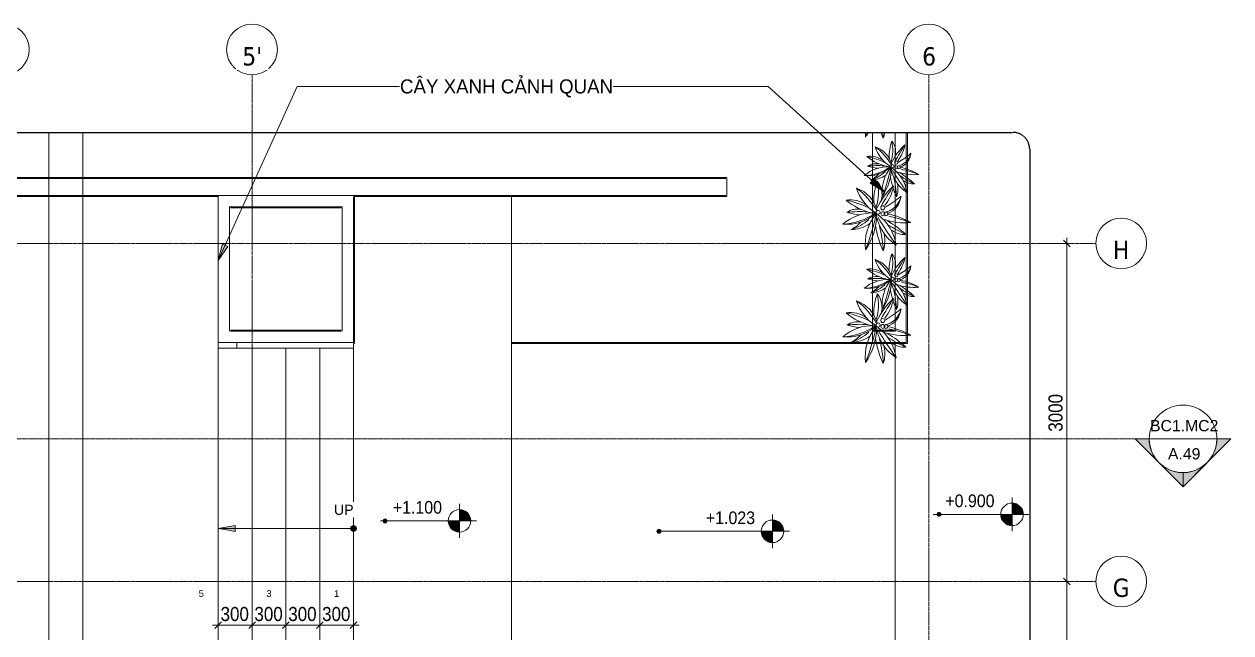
# Model space of a CAD drawing. Header units: millimetres. Extents: x 46644 to 147176, y -1287 to 53383.
# Drawn here: x 52933 to 63630, y 47981 to 53383 of the extents above; entities that cross this region are included whole.
import ezdxf

# ---------------------------------------------------------------- set-up
doc = ezdxf.new("R2010")
doc.units = ezdxf.units.MM
for name, pattern in [('Dash - Tight', [4.5, 3, -1.5]), ('Dash Dot 3_16_', [7.9375, 4.7625, -1.5875, 0, -1.5875]), ('Grid Line', [22.225, 12.7, -3.175, 3.175, -3.175]), ('Hidden', [7.14375, 4.7625, -2.38125])]:
    doc.linetypes.add(name, pattern=pattern)
for name, color, linetype, lineweight in [('A-ANNO-DIMS', 211, 'Continuous', 9), ('A-ANNO-DIMS-50', 211, 'Continuous', 9), ('A-DETL-GENF-1', 92, 'Dash - Tight', 18), ('A-DETL-GENF-2', 92, 'Hidden', 25), ('A-FLOR', 192, 'Continuous', 18), ('A-FLOR-HRAL', 11, 'Continuous', 18), ('A-WALL', 113, 'Continuous', 18), ('G-ANNO-DIMS', 111, 'Continuous', 9), ('G-ANNO-SYMB', 111, 'Continuous', 9), ('G-ANNO-SYMB-1', 111, 'Dash Dot 3_16_', 18), ('G-ANNO-TEXT-1', 130, 'Continuous', 9), ('G-ANNO-TEXT-2', 7, 'Continuous', 9), ('G-IMPT', 8, 'Continuous', 18), ('G-IMPT-3', 7, 'Continuous', 18), ('L-PLNT', 71, 'Continuous', 18), ('L-PLNT-1', 253, 'Continuous', 18), ('M-EQPM', 50, 'Continuous', 18), ('S-GRID-1', 1, 'Grid Line', 9), ('S-GRID-IDEN', 1, 'Continuous', 9), ('S-STRS', 31, 'Continuous', 18), ('S-STRS-ANNO', 31, 'Continuous', 18), ('S-STRS-IDEN', 31, 'Continuous', 18)]:
    doc.layers.add(name, color=color, linetype=linetype, lineweight=lineweight)
doc.styles.add('Arial', font='arial.ttf', dxfattribs={"height": 0.0225})
doc.styles.add('Arial_1', font='arial.ttf', dxfattribs={"height": 0.018})
doc.styles.add('Arial_2', font='arial.ttf', dxfattribs={"height": 59.53})
doc.styles.add('Arial_3', font='arial.ttf', dxfattribs={"height": 90})
doc.styles.add('Arial_4', font='arial.ttf', dxfattribs={"height": 100})
doc.styles.add('Arial_5', font='arial.ttf', dxfattribs={"width": 0.95, "height": 125})
doc.styles.add('Arial_6', font='arial.ttf', dxfattribs={"width": 0.9, "height": 112.5})
doc.styles.add('Tahoma_B', font='tahomabd.ttf', dxfattribs={"height": 162.5})
doc.styles.add('UTM Avo', font='', dxfattribs={"width": 0.9, "height": 125})
doc.styles.get('UTM Avo').set_extended_font_data('UTM Avo')
doc.dimstyles.new('1_Dim_chi_tiet_2_5', dxfattribs={"dimscale": 304.8, "dimtxt": 124.912619, "dimasz": 0.19685, "dimexe": 0.164042, "dimexo": 0.0625, "dimgap": 0.016404, "dimtad": 1, "dimdec": 0, "dimrnd": 5, "dimzin": 0, "dimdsep": 46, "dimtxsty": 'UTM Avo', "dimblk1": 'OBLIQUE', "dimblk2": 'OBLIQUE', "dimsah": 1, "dimcen": 0.09, "dimdle": 0.164042, "dimazin": 0, "dimtfac": 1, "dimtdec": 4, "dimtix": 1, "dimtmove": 0, "dimatfit": 3, "dimfxl": 0.328084, "dimfxlon": 1, "dimtvp": 1, "dimtolj": 1, "dimtzin": 0, "dimarcsym": 2})

# ---------------------------------------------------------------- blocks, each defined once
blk = doc.blocks.new('CAY DUA VAN PHAT - CAY DUA VAN PHAT_dwg-V3-TKCS_SẢNH - BẬC CẤP 1 - MẶT BẰNG')
at = {"layer": 'G-IMPT'}
for centre, radius, start, end in [((1231, 130), 820, 82.645, 88.3656), ((695, 1884), 1138, 299.4764, 304.2767), ((-95, 4605), 3931, 290.0897, 291.3553), ((719, -638), 1418, 63.4093, 67.7913), ((1508, 3143), 2517, 264.218, 266.4905), ((1174, 1190), 589, 277.8833, 287.8197)]:
    blk.add_arc(centre, radius, start, end, dxfattribs=at)
blk = doc.blocks.new('CAY DUA VAN PHAT - CAY DUA VAN PHAT-V4-TKCS_SẢNH - BẬC CẤP 1 - MẶT BẰNG')
at = {"extrusion": (0, 0, -1), "xscale": 0.5, "yscale": 0.5, "zscale": -0.5, "rotation": 180}
blk.add_blockref('CAY DUA VAN PHAT - CAY DUA VAN PHAT_dwg-V3-TKCS_SẢNH - BẬC CẤP 1 - MẶT BẰNG', (152, 371), dxfattribs=at)
blk = doc.blocks.new('TKTC_NAP THAM BE NUOC NGAM_260130 - TKTC_XREF_260130_NAP THAM BE NUOC NGAM_dwg-4013458-TKCS_SẢNH - BẬC CẤP 1 - MẶT BẰNG')
at = {"layer": 'G-IMPT'}
for p, q in [((-150009, 147999), (-150009, 140125)), ((-149709, 147999), (-149709, 140125))]:
    blk.add_line(p, q, dxfattribs=at)
blk = doc.blocks.new('TKTC_NAP THAM BE NUOC NGAM_260130 - NẮP THĂM BỂ NƯỚC NGẦM-2336355-TKCS_SẢNH - BẬC CẤP 1 - MẶT BẰNG')
blk.add_blockref('TKTC_NAP THAM BE NUOC NGAM_260130 - TKTC_XREF_260130_NAP THAM BE NUOC NGAM_dwg-4013458-TKCS_SẢNH - BẬC CẤP 1 - MẶT BẰNG', (150009, -139815))
blk = doc.blocks.new('Top Rail Type - Top Rail_Internal_-2412096-TKCS_SẢNH - BẬC CẤP 1 - MẶT BẰNG')
at = {"layer": 'A-FLOR-HRAL'}
for p, q in [((54819, 50508), (54819, 50558)), ((54819, 50558), (55819, 50558)), ((55853, 50508), (54819, 50508)), ((55853, 50548), (55853, 50508))]:
    blk.add_line(p, q, dxfattribs=at)
blk = doc.blocks.new('Top Rail Type - Top Rail_Internal_-V12-TKCS_SẢNH - BẬC CẤP 1 - MẶT BẰNG')
at = {"layer": 'A-FLOR-HRAL'}
for p, q in [((54653, 50508), (54653, 50558)), ((55819, 50558), (54653, 50558)), ((55853, 50508), (54653, 50508)), ((55853, 50508), (55853, 50548))]:
    blk.add_line(p, q, dxfattribs=at)
blk = doc.blocks.new('CAY DUA VAN PHAT - CAY DUA VAN PHAT_dwg-2253781-TKCS_SẢNH - BẬC CẤP 1 - MẶT BẰNG')
at = {"layer": 'G-IMPT'}
for centre, radius in [((593, 639), 36), ((672, 721), 35.7), ((697, 637), 34.9), ((-210, 400), 28.8), ((-147, 465), 28.5), ((699, 582), 33.5), ((-127, 399), 27.9), ((-125, 354), 26.8)]:
    blk.add_circle(centre, radius, dxfattribs=at)
for centre, radius, start, end in [((934, 1217), 484, 171.2807, 217.3319), ((2364, 1712), 1954, 192.4553, 205.3067), ((-423, 568), 1138, 13.4336, 39.4147), ((1505, 811), 822, 139.4024, 182.222), ((-166, 1382), 1047, 324.1916, 358.058), ((111, 1269), 774, 319.7296, 5.697), ((6, 342), 797, 32.8088, 72.6703), ((1228, 1818), 1217, 215.9709, 241.576), ((780, 1289), 568, 199.0692, 255.8486), ((973, 1083), 357, 147.7766, 188.9369), ((3038, 1041), 2378, 174.4112, 183.2032), ((-370, 929), 1096, 6.6166, 18.285), ((-62, 1592), 1117, 320.6802, 339.5986), ((273, 1621), 826, 313.9588, 329.5669), ((288, 1249), 698, 326.9057, 356.2457), ((63, 863), 387, 171.2807, 217.3319), ((1207, 1258), 1563, 192.4553, 205.3067), ((-1023, 343), 910, 13.4336, 39.4147), ((94, 755), 285, 147.7766, 188.9369), ((1746, 722), 1902, 174.4112, 183.2032), ((-981, 632), 877, 6.6166, 18.285), ((520, 538), 658, 139.4024, 182.222), ((-817, 994), 838, 324.1916, 358.058), ((-596, 904), 619, 319.7296, 5.697), ((1231, 130), 820, 82.645, 130.2275), ((-95, 4605), 3931, 281.7668, 291.3553), ((695, 1884), 1138, 271.0634, 304.2767), ((-61, 920), 454, 199.0692, 255.8486), ((298, 1343), 973, 215.9709, 241.576), ((-680, 163), 638, 32.8088, 72.6703), ((300, -7), 656, 82.645, 130.2275), ((-761, 3573), 3145, 281.7668, 291.3553), ((-128, 1396), 910, 271.0634, 304.2767), ((-734, 1163), 893, 320.6802, 339.5986), ((-466, 1186), 660, 313.9588, 329.5669), ((-454, 888), 558, 326.9057, 356.2457), ((479, -252), 1052, 89.4613, 109.9839), ((312, 1657), 941, 258.2106, 286.2462), ((355, 1024), 372, 230.7445, 286.7036), ((1140, -403), 1267, 115.2182, 137.8561), ((17875, -28109), 33584, 121.0335, 121.7551), ((1382, 1224), 834, 217.0531, 261.0676), ((-3578, -6350), 8300, 54.408, 58.4536), ((595, -16), 778, 32.2613, 76.6297), ((719, -638), 1418, 63.4093, 82.2197), ((1508, 3143), 2517, 256.4051, 266.4905), ((-301, -313), 841, 89.4613, 109.9839), ((-435, 1214), 752, 258.2106, 286.2462), ((-400, 708), 298, 230.7445, 286.7036), ((228, -433), 1014, 115.2182, 137.8561), ((421, 868), 667, 217.0531, 261.0676), ((-3547, -5191), 6640, 54.408, 58.4536), ((-209, -124), 623, 32.2613, 76.6297), ((-109, -621), 1134, 63.4093, 82.2197), ((522, 2403), 2014, 256.4051, 266.4905), ((77, 1194), 757, 279.4235, 308.939), ((308, 679), 372, 282.004, 349.47), ((-1079, 1556), 1919, 319.7391, 330.0623), ((354, 678), 363, 274.943, 339.2141), ((2057, 828), 1385, 191.6383, 209.8274), ((3457, 1105), 2775, 191.9083, 200.385), ((-275, 250), 1136, 354.3681, 19.6563), ((2568, 1595), 2030, 210.8992, 222.2343), ((-1245, -845), 2549, 24.9673, 33.2653), ((691, 255), 375, 356.3118, 36.6378), ((1174, 1190), 589, 259.1512, 287.8197), ((13616, -22598), 26867, 121.0335, 121.7551), ((-623, 844), 605, 279.4235, 308.939), ((-438, 432), 297, 282.004, 349.47), ((-1547, 1133), 1535, 319.7391, 330.0623), ((-401, 431), 291, 274.943, 339.2141), ((961, 551), 1108, 191.6383, 209.8274), ((2081, 773), 2220, 191.9083, 200.385), ((-904, 89), 909, 354.3681, 19.6563), ((1370, 1165), 1624, 210.8992, 222.2343), ((-1680, -787), 2039, 24.9673, 33.2653), ((-131, 93), 300, 356.3118, 36.6378), ((255, 841), 471, 259.1512, 287.8197)]:
    blk.add_arc(centre, radius, start, end, dxfattribs=at)
blk = doc.blocks.new('CAY DUA VAN PHAT - CAY DUA VAN PHAT_dwg-V15-TKCS_SẢNH - BẬC CẤP 1 - MẶT BẰNG')
at = {"layer": 'G-IMPT'}
for centre, radius in [((593, 639), 36), ((672, 721), 35.7), ((697, 637), 34.9), ((-210, 400), 28.8), ((-147, 465), 28.5), ((699, 582), 33.5), ((-127, 399), 27.9), ((-125, 354), 26.8)]:
    blk.add_circle(centre, radius, dxfattribs=at)
for centre, radius, start, end in [((934, 1217), 484, 171.2807, 217.3319), ((2364, 1712), 1954, 192.4553, 205.3067), ((-423, 568), 1138, 13.4336, 39.4147), ((1505, 811), 822, 139.4024, 182.222), ((-166, 1382), 1047, 324.1916, 358.058), ((111, 1269), 774, 319.7296, 5.697), ((6, 342), 797, 32.8088, 72.6703), ((1228, 1818), 1217, 215.9709, 241.576), ((780, 1289), 568, 199.0692, 255.8486), ((973, 1083), 357, 147.7766, 188.9369), ((3038, 1041), 2378, 174.4112, 183.2032), ((-370, 929), 1096, 6.6166, 18.285), ((-62, 1592), 1117, 320.6802, 339.5986), ((273, 1621), 826, 313.9588, 329.5669), ((288, 1249), 698, 326.9057, 356.2457), ((63, 863), 387, 171.2807, 217.3319), ((1207, 1258), 1563, 192.4553, 205.3067), ((-1023, 343), 910, 13.4336, 39.4147), ((94, 755), 285, 147.7766, 188.9369), ((1746, 722), 1902, 174.4112, 183.2032), ((-981, 632), 877, 6.6166, 18.285), ((520, 538), 658, 139.4024, 182.222), ((-817, 994), 838, 324.1916, 358.058), ((-596, 904), 619, 319.7296, 5.697), ((1231, 130), 820, 82.645, 130.2275), ((-95, 4605), 3931, 281.7668, 291.3553), ((695, 1884), 1138, 271.0634, 304.2767), ((-61, 920), 454, 199.0692, 255.8486), ((298, 1343), 973, 215.9709, 241.576), ((-680, 163), 638, 32.8088, 72.6703), ((300, -7), 656, 82.645, 130.2275), ((-761, 3573), 3145, 281.7668, 291.3553), ((-128, 1396), 910, 271.0634, 304.2767), ((-734, 1163), 893, 320.6802, 339.5986), ((-466, 1186), 660, 313.9588, 329.5669), ((-454, 888), 558, 326.9057, 356.2457), ((479, -252), 1052, 89.4613, 109.9839), ((312, 1657), 941, 258.2106, 286.2462), ((355, 1024), 372, 230.7445, 286.7036), ((1140, -403), 1267, 115.2182, 137.8561), ((17875, -28109), 33584, 121.0335, 121.7551), ((1382, 1224), 834, 217.0531, 261.0676), ((-3578, -6350), 8300, 54.408, 58.4536), ((595, -16), 778, 32.2613, 76.6297), ((719, -638), 1418, 63.4093, 82.2197), ((1508, 3143), 2517, 256.4051, 266.4905), ((-301, -313), 841, 89.4613, 109.9839), ((-435, 1214), 752, 258.2106, 286.2462), ((-400, 708), 298, 230.7445, 286.7036), ((228, -433), 1014, 115.2182, 137.8561), ((421, 868), 667, 217.0531, 261.0676), ((-3547, -5191), 6640, 54.408, 58.4536), ((-209, -124), 623, 32.2613, 76.6297), ((-109, -621), 1134, 63.4093, 82.2197), ((522, 2403), 2014, 256.4051, 266.4905), ((77, 1194), 757, 279.4235, 308.939), ((308, 679), 372, 282.004, 349.47), ((-1079, 1556), 1919, 319.7391, 330.0623), ((354, 678), 363, 274.943, 339.2141), ((2057, 828), 1385, 191.6383, 209.8274), ((3457, 1105), 2775, 191.9083, 200.385), ((-275, 250), 1136, 354.3681, 19.6563), ((2568, 1595), 2030, 210.8992, 222.2343), ((-1245, -845), 2549, 24.9673, 33.2653), ((691, 255), 375, 356.3118, 36.6378), ((1174, 1190), 589, 259.1512, 287.8197), ((13616, -22598), 26867, 121.0335, 121.7551), ((-623, 844), 605, 279.4235, 308.939), ((-438, 432), 297, 282.004, 349.47), ((-1547, 1133), 1535, 319.7391, 330.0623), ((-401, 431), 291, 274.943, 339.2141), ((961, 551), 1108, 191.6383, 209.8274), ((2081, 773), 2220, 191.9083, 200.385), ((-904, 89), 909, 354.3681, 19.6563), ((1370, 1165), 1624, 210.8992, 222.2343), ((-1680, -787), 2039, 24.9673, 33.2653), ((-131, 93), 300, 356.3118, 36.6378), ((255, 841), 471, 259.1512, 287.8197)]:
    blk.add_arc(centre, radius, start, end, dxfattribs=at)
at = {"layer": 'G-IMPT-3', "attachment_point": 1, "rotation": 180, "line_spacing_factor": 0.941778}
for s, insert, char_height, width, style in [('10 - 8 - 1998', (584, 598), 0.0225, 0.213, 'Arial'), ('KTS.Vo nguyen Loc', (584, 598), 0.0225, 0.334, 'Arial'), ('10 - 8 - 1998', (-217, 367), 0.018, 0.171, 'Arial_1'), ('KTS.Vo nguyen Loc', (-217, 367), 0.018, 0.267, 'Arial_1')]:
    blk.add_mtext(s, dxfattribs=dict(at, insert=insert, char_height=char_height, width=width, style=style))
blk = doc.blocks.new('CAY DUA VAN PHAT - CAY DUA VAN PHAT-V16-TKCS_SẢNH - BẬC CẤP 1 - MẶT BẰNG')
at = {"extrusion": (0, 0, -1), "xscale": 0.5, "yscale": 0.5, "zscale": -0.5, "rotation": 180}
for name in ['CAY DUA VAN PHAT - CAY DUA VAN PHAT_dwg-2253781-TKCS_SẢNH - BẬC CẤP 1 - MẶT BẰNG', 'CAY DUA VAN PHAT - CAY DUA VAN PHAT_dwg-V15-TKCS_SẢNH - BẬC CẤP 1 - MẶT BẰNG']:
    blk.add_blockref(name, (152, 371), dxfattribs=at)
blk = doc.blocks.new('CAY DUA VAN PHAT - CAY DUA VAN PHAT_dwg-V17-TKCS_SẢNH - BẬC CẤP 1 - MẶT BẰNG')
at = {"layer": 'G-IMPT'}
for centre, radius in [((593, 639), 36), ((672, 721), 35.7), ((697, 637), 34.9), ((-210, 400), 28.8), ((-147, 465), 28.5), ((699, 582), 33.5), ((-127, 399), 27.9), ((-125, 354), 26.8)]:
    blk.add_circle(centre, radius, dxfattribs=at)
for centre, radius, start, end in [((934, 1217), 484, 171.2807, 217.3319), ((2364, 1712), 1954, 192.4553, 205.3067), ((-423, 568), 1138, 13.4336, 39.4147), ((1505, 811), 822, 139.4024, 182.222), ((-166, 1382), 1047, 324.1916, 358.058), ((111, 1269), 774, 319.7296, 5.697), ((6, 342), 797, 32.8088, 72.6703), ((1228, 1818), 1217, 215.9709, 241.576), ((780, 1289), 568, 199.0692, 255.8486), ((973, 1083), 357, 147.7766, 188.9369), ((3038, 1041), 2378, 174.4112, 183.2032), ((-370, 929), 1096, 6.6166, 18.285), ((-62, 1592), 1117, 320.6802, 339.5986), ((273, 1621), 826, 313.9588, 329.5669), ((288, 1249), 698, 326.9057, 356.2457), ((63, 863), 387, 171.2807, 217.3319), ((1207, 1258), 1563, 192.4553, 205.3067), ((-1023, 343), 910, 13.4336, 39.4147), ((94, 755), 285, 147.7766, 188.9369), ((1746, 722), 1902, 174.4112, 183.2032), ((-981, 632), 877, 6.6166, 18.285), ((520, 538), 658, 139.4024, 182.222), ((-817, 994), 838, 324.1916, 358.058), ((-596, 904), 619, 319.7296, 5.697), ((1231, 130), 820, 82.645, 130.2275), ((-95, 4605), 3931, 281.7668, 291.3553), ((695, 1884), 1138, 271.0634, 304.2767), ((-61, 920), 454, 199.0692, 255.8486), ((298, 1343), 973, 215.9709, 241.576), ((-680, 163), 638, 32.8088, 72.6703), ((300, -7), 656, 82.645, 130.2275), ((-761, 3573), 3145, 281.7668, 291.3553), ((-128, 1396), 910, 271.0634, 304.2767), ((-734, 1163), 893, 320.6802, 339.5986), ((-466, 1186), 660, 313.9588, 329.5669), ((-454, 888), 558, 326.9057, 356.2457), ((479, -252), 1052, 89.4613, 109.9839), ((312, 1657), 941, 258.2106, 286.2462), ((355, 1024), 372, 230.7445, 286.7036), ((1140, -403), 1267, 115.2182, 137.8561), ((17875, -28109), 33584, 121.0335, 121.7551), ((1382, 1224), 834, 217.0531, 261.0676), ((-3578, -6350), 8300, 54.408, 58.4536), ((595, -16), 778, 32.2613, 76.6297), ((719, -638), 1418, 63.4093, 82.2197), ((1508, 3143), 2517, 256.4051, 266.4905), ((-301, -313), 841, 89.4613, 109.9839), ((-435, 1214), 752, 258.2106, 286.2462), ((-400, 708), 298, 230.7445, 286.7036), ((228, -433), 1014, 115.2182, 137.8561), ((421, 868), 667, 217.0531, 261.0676), ((-3547, -5191), 6640, 54.408, 58.4536), ((-209, -124), 623, 32.2613, 76.6297), ((-109, -621), 1134, 63.4093, 82.2197), ((522, 2403), 2014, 256.4051, 266.4905), ((77, 1194), 757, 279.4235, 308.939), ((308, 679), 372, 282.004, 349.47), ((-1079, 1556), 1919, 319.7391, 330.0623), ((354, 678), 363, 274.943, 339.2141), ((2057, 828), 1385, 191.6383, 209.8274), ((3457, 1105), 2775, 191.9083, 200.385), ((-275, 250), 1136, 354.3681, 19.6563), ((2568, 1595), 2030, 210.8992, 222.2343), ((-1245, -845), 2549, 24.9673, 33.2653), ((691, 255), 375, 356.3118, 36.6378), ((1174, 1190), 589, 259.1512, 287.8197), ((13616, -22598), 26867, 121.0335, 121.7551), ((-623, 844), 605, 279.4235, 308.939), ((-438, 432), 297, 282.004, 349.47), ((-1547, 1133), 1535, 319.7391, 330.0623), ((-401, 431), 291, 274.943, 339.2141), ((961, 551), 1108, 191.6383, 209.8274), ((2081, 773), 2220, 191.9083, 200.385), ((-904, 89), 909, 354.3681, 19.6563), ((1370, 1165), 1624, 210.8992, 222.2343), ((-1680, -787), 2039, 24.9673, 33.2653), ((-131, 93), 300, 356.3118, 36.6378), ((255, 841), 471, 259.1512, 287.8197)]:
    blk.add_arc(centre, radius, start, end, dxfattribs=at)
at = {"layer": 'G-IMPT-3', "attachment_point": 1, "rotation": 180, "line_spacing_factor": 0.941778}
for s, insert, char_height, width, style in [('10 - 8 - 1998', (584, 598), 0.0225, 0.213, 'Arial'), ('KTS.Vo nguyen Loc', (584, 598), 0.0225, 0.334, 'Arial'), ('10 - 8 - 1998', (-217, 367), 0.018, 0.171, 'Arial_1'), ('KTS.Vo nguyen Loc', (-217, 367), 0.018, 0.267, 'Arial_1')]:
    blk.add_mtext(s, dxfattribs=dict(at, insert=insert, char_height=char_height, width=width, style=style))
blk = doc.blocks.new('CAY DUA VAN PHAT - CAY DUA VAN PHAT-V18-TKCS_SẢNH - BẬC CẤP 1 - MẶT BẰNG')
at = {"extrusion": (0, 0, -1), "xscale": 0.5, "yscale": 0.5, "zscale": -0.5, "rotation": 180}
for name in ['CAY DUA VAN PHAT - CAY DUA VAN PHAT_dwg-2253781-TKCS_SẢNH - BẬC CẤP 1 - MẶT BẰNG', 'CAY DUA VAN PHAT - CAY DUA VAN PHAT_dwg-V17-TKCS_SẢNH - BẬC CẤP 1 - MẶT BẰNG']:
    blk.add_blockref(name, (152, 371), dxfattribs=at)
blk = doc.blocks.new('BORDER VIEW - BORDER VIEW-2193878-TKCS_SẢNH - BẬC CẤP 1 - MẶT BẰNG')
at = {"layer": 'A-DETL-GENF-2'}
for p, q in [((150, 8965), (14144, 8965)), ((14294, 8815), (14294, 150))]:
    blk.add_line(p, q, dxfattribs=at)
blk.add_arc((14144, 8815), 150, 0, 90, dxfattribs=at)
blk = doc.blocks.new('Grid - M_Grid Head - Circle-353313-TKCS_SẢNH - BẬC CẤP 1 - MẶT BẰNG')
at = {"layer": 'S-GRID-IDEN'}
blk.add_circle((0, 0), 4.5, dxfattribs=at)
blk = doc.blocks.new('Section - M_Section Head - Filled-352373-TKCS_SẢNH - BẬC CẤP 1 - MẶT BẰNG')
at = {"layer": 'G-ANNO-SYMB'}
h = blk.add_hatch(color=256, dxfattribs=at)
edge = h.paths.add_edge_path()
edge.add_line((-6, 8.49), (-6, 6))
edge.add_arc((-6, 0), 6, 90, 135)
edge.add_line((-10.24, 4.24), (-6, 8.49))
h = blk.add_hatch(color=256, dxfattribs=at)
edge = h.paths.add_edge_path()
edge.add_line((-6, 8.49), (-1.76, 4.24))
edge.add_arc((-6, 0), 6, 45, 90)
edge.add_line((-6, 6), (-6, 8.49))
h = blk.add_hatch(color=256, dxfattribs=at)
edge = h.paths.add_edge_path()
edge.add_line((-14.49, 0), (-10.24, 4.24))
edge.add_arc((-6, 0), 6, 135, 180)
edge.add_line((-12, 0), (-14.49, 0))
h = blk.add_hatch(color=256, dxfattribs=at)
edge = h.paths.add_edge_path()
edge.add_line((2.49, 0), (0, 0))
edge.add_arc((-6, 0), 6, 360, 405)
edge.add_line((-1.76, 4.24), (2.49, 0))
for p, q in [((-6, 8.49), (-14.49, 0)), ((-6, 8.49), (-10.24, 4.24)), ((-6, 8.49), (2.49, 0)), ((-6, 6), (-6, 8.49)), ((-6, 8.49), (-6, 6)), ((-1.76, 4.24), (-6, 8.49)), ((-10.24, 4.24), (-14.49, 0)), ((2.49, 0), (-1.76, 4.24)), ((-14.49, 0), (-12, 0)), ((0, 0), (2.49, 0)), ((-12, 0), (-14.49, 0)), ((0, 0), (2.49, 0))]:
    blk.add_line(p, q, dxfattribs=at)
for start, end in [(360, 180), (90, 135), (45, 90), (135, 180), (360, 45), (180, 360)]:
    blk.add_arc((-6, 0), 6, start, end, dxfattribs=at)
blk = doc.blocks.new('DIMBLOCK5-TKCS_SẢNH - BẬC CẤP 1 - MẶT BẰNG')
at = {"layer": 'A-ANNO-DIMS-50', "lineweight": 25}
for p, q in [((62175, 48437), (62145, 48467)), ((62175, 48437), (62205, 48407)), ((62175, 45337), (62145, 45367)), ((62175, 45337), (62205, 45307))]:
    blk.add_line(p, q, dxfattribs=at)
at = {"layer": 'A-ANNO-DIMS-50'}
for p, q in [((62075, 48437), (62225, 48437)), ((62175, 48437), (62075, 48437)), ((62175, 45337), (62175, 48437)), ((62075, 45337), (62225, 45337)), ((62175, 45337), (62075, 45337))]:
    blk.add_line(p, q, dxfattribs=at)
at = {"layer": 'A-ANNO-DIMS-50', "color": 0, "insert": (62013, 46716), "char_height": 125, "width": 410.82, "attachment_point": 1, "rotation": 90, "line_spacing_factor": 1.110334, "style": 'UTM Avo'}
blk.add_mtext('3100', dxfattribs=at)
blk = doc.blocks.new('_Oblique')
at = {"color": 0, "linetype": 'ByBlock', "lineweight": -2}
blk.add_line((-0.5, -0.5), (0.5, 0.5), dxfattribs=at)
blk = doc.blocks.new('DIMBLOCK6-TKCS_SẢNH - BẬC CẤP 1 - MẶT BẰNG')
at = {"layer": 'A-ANNO-DIMS-50', "lineweight": 25}
for p, q in [((62175, 51437), (62145, 51467)), ((62175, 51437), (62205, 51407)), ((62175, 48437), (62145, 48467)), ((62175, 48437), (62205, 48407))]:
    blk.add_line(p, q, dxfattribs=at)
at = {"layer": 'A-ANNO-DIMS-50'}
for p, q in [((62175, 48437), (62175, 51487)), ((62075, 51437), (62225, 51437)), ((62175, 51437), (62075, 51437)), ((62075, 48437), (62225, 48437)), ((62175, 48437), (62075, 48437))]:
    blk.add_line(p, q, dxfattribs=at)
at = {"layer": 'A-ANNO-DIMS-50', "color": 0, "insert": (62013, 49766), "char_height": 125, "width": 410.82, "attachment_point": 1, "rotation": 90, "line_spacing_factor": 1.110334, "style": 'UTM Avo'}
blk.add_mtext('3000', dxfattribs=at)
blk = doc.blocks.new('DIMBLOCK7-TKCS_SẢNH - BẬC CẤP 1 - MẶT BẰNG')
at = {"layer": 'A-ANNO-DIMS-50'}
for p, q in [((54653, 48149), (54653, 47999)), ((54653, 48049), (54653, 48149)), ((54953, 48149), (54953, 47999)), ((54953, 48049), (54953, 48149)), ((54603, 48049), (54953, 48049))]:
    blk.add_line(p, q, dxfattribs=at)
at = {"layer": 'A-ANNO-DIMS-50', "lineweight": 25}
for p, q in [((54653, 48049), (54623, 48019)), ((54653, 48049), (54683, 48079)), ((54953, 48049), (54923, 48019)), ((54953, 48049), (54983, 48079))]:
    blk.add_line(p, q, dxfattribs=at)
at = {"layer": 'A-ANNO-DIMS-50', "color": 0, "insert": (54674, 48211), "char_height": 125, "width": 308.12, "attachment_point": 1, "line_spacing_factor": 1.110334, "style": 'UTM Avo'}
blk.add_mtext('300', dxfattribs=at)
blk = doc.blocks.new('DIMBLOCK8-TKCS_SẢNH - BẬC CẤP 1 - MẶT BẰNG')
at = {"layer": 'A-ANNO-DIMS-50'}
for p, q in [((54953, 48149), (54953, 47999)), ((54953, 48049), (54953, 48149)), ((55253, 48149), (55253, 47999)), ((55253, 48049), (55253, 48149)), ((54953, 48049), (55253, 48049))]:
    blk.add_line(p, q, dxfattribs=at)
at = {"layer": 'A-ANNO-DIMS-50', "lineweight": 25}
for p, q in [((54953, 48049), (54923, 48019)), ((54953, 48049), (54983, 48079)), ((55253, 48049), (55223, 48019)), ((55253, 48049), (55283, 48079))]:
    blk.add_line(p, q, dxfattribs=at)
at = {"layer": 'A-ANNO-DIMS-50', "color": 0, "insert": (54974, 48211), "char_height": 125, "width": 308.12, "attachment_point": 1, "line_spacing_factor": 1.110334, "style": 'UTM Avo'}
blk.add_mtext('300', dxfattribs=at)
blk = doc.blocks.new('DIMBLOCK9-TKCS_SẢNH - BẬC CẤP 1 - MẶT BẰNG')
at = {"layer": 'A-ANNO-DIMS-50'}
for p, q in [((55253, 48149), (55253, 47999)), ((55253, 48049), (55253, 48149)), ((55553, 48149), (55553, 47999)), ((55553, 48049), (55553, 48149)), ((55253, 48049), (55553, 48049))]:
    blk.add_line(p, q, dxfattribs=at)
at = {"layer": 'A-ANNO-DIMS-50', "lineweight": 25}
for p, q in [((55253, 48049), (55223, 48019)), ((55253, 48049), (55283, 48079)), ((55553, 48049), (55523, 48019)), ((55553, 48049), (55583, 48079))]:
    blk.add_line(p, q, dxfattribs=at)
at = {"layer": 'A-ANNO-DIMS-50', "color": 0, "insert": (55274, 48211), "char_height": 125, "width": 308.12, "attachment_point": 1, "line_spacing_factor": 1.110334, "style": 'UTM Avo'}
blk.add_mtext('300', dxfattribs=at)
blk = doc.blocks.new('DIMBLOCK10-TKCS_SẢNH - BẬC CẤP 1 - MẶT BẰNG')
at = {"layer": 'A-ANNO-DIMS-50'}
for p, q in [((55553, 48149), (55553, 47999)), ((55553, 48049), (55553, 48149)), ((55853, 48149), (55853, 47999)), ((55853, 48049), (55853, 48149)), ((55553, 48049), (55903, 48049))]:
    blk.add_line(p, q, dxfattribs=at)
at = {"layer": 'A-ANNO-DIMS-50', "lineweight": 25}
for p, q in [((55553, 48049), (55523, 48019)), ((55553, 48049), (55583, 48079)), ((55853, 48049), (55823, 48019)), ((55853, 48049), (55883, 48079))]:
    blk.add_line(p, q, dxfattribs=at)
at = {"layer": 'A-ANNO-DIMS-50', "color": 0, "insert": (55574, 48211), "char_height": 125, "width": 308.12, "attachment_point": 1, "line_spacing_factor": 1.110334, "style": 'UTM Avo'}
blk.add_mtext('300', dxfattribs=at)
blk = doc.blocks.new('Spot Elevations - M_Spot Elevation - Target Filled-350595-TKCS_SẢNH - BẬC CẤP 1 - MẶT BẰNG')
at = {"layer": 'G-ANNO-DIMS'}
h = blk.add_hatch(color=256, dxfattribs=at)
edge = h.paths.add_edge_path()
edge.add_line((0, 0), (-2, 0))
edge.add_arc((0, 0), 2, 90, 180, ccw=False)
edge.add_line((0, 2), (0, 0))
h = blk.add_hatch(color=256, dxfattribs=at)
edge = h.paths.add_edge_path()
edge.add_line((0, 0), (2, 0))
edge.add_arc((0, 0), 2, 270, 360, ccw=False)
edge.add_line((0, -2), (0, 0))
for p, q in [((0, -3), (0, 3)), ((-3, 0), (14, 0))]:
    blk.add_line(p, q, dxfattribs=at)
blk.add_circle((0, 0), 2, dxfattribs=at)

msp = doc.modelspace()

# ---------------------------------------------------------------- hatches: boundary and pattern name
at = {"layer": 'G-ANNO-DIMS'}
h = msp.add_hatch(color=256, dxfattribs=at)
edge = h.paths.add_edge_path()
edge.add_arc((61041.5, 49032.7), 17.5, 0, 360)
h = msp.add_hatch(color=256, dxfattribs=at)
edge = h.paths.add_edge_path()
edge.add_arc((56131.7, 48974.8), 17.5, 0, 360)
h = msp.add_hatch(color=256, dxfattribs=at)
edge = h.paths.add_edge_path()
edge.add_arc((58559.7, 48882.2), 17.5, 0, 360)
at = {"layer": 'G-ANNO-TEXT-1'}
for points in [[(60562.1, 51891.1), (60468.8, 52011.5), (60433.2, 51972.3)], [(54652.9, 51284.3), (54738.9, 51410), (54690.7, 51431.8)]]:
    msp.add_hatch(color=256, dxfattribs=at).paths.add_polyline_path(points)
at = {"layer": 'S-STRS-ANNO'}
for points in [[(54802.6, 48881.5), (54802.6, 48934.4), (54652.6, 48907.9), (54710.6, 48897.7)], [(55852.6, 48882.9), (55870.3, 48890.3), (55877.6, 48907.9), (55870.3, 48925.6), (55852.6, 48932.9), (55835, 48925.6), (55827.6, 48907.9), (55835, 48890.3)]]:
    msp.add_hatch(color=256, dxfattribs=at).paths.add_polyline_path(points)
h = msp.add_hatch(color=256, dxfattribs=at)
edge = h.paths.add_edge_path()
edge.add_arc((55852.6, 48907.9), 25, 0, 360)

# ---------------------------------------------------------------- linework, layer by layer
at = {"layer": 'A-FLOR'}
for p, q in [((60452.5, 52421.5), (60452.5, 50667.9)), ((57252.6, 47596.3), (57252.6, 51851.9)), ((57252.6, 50557.9), (57252.6, 51851.9)), ((54652.6, 47636.7), (54652.6, 50507.5)), ((57252.6, 50557.9), (57252.6, 50557.9)), ((60652.6, 50547.9), (60652.6, 47596.3)), ((60652.6, 47596.3), (60652.6, 50547.9))]:
    msp.add_line(p, q, dxfattribs=at)
at = {"layer": 'A-WALL'}
for p, q in [((60652.6, 50657.9), (60652.6, 52421.5)), ((60752.6, 52421.5), (60752.6, 50557.9)), ((60762.6, 52421.5), (60762.6, 50547.9)), ((50342.5, 52021.9), (59162.5, 52021.9)), ((59152.5, 52011.9), (50352.5, 52011.9)), ((59162.5, 52021.9), (59162.5, 51851.9)), ((54652.6, 51851.9), (50342.5, 51851.9)), ((59152.5, 51861.9), (50352.5, 51861.9)), ((54652.6, 50557.5), (54652.6, 51861.9)), ((55852.6, 51851.9), (55852.6, 50557.5)), ((59162.5, 51851.9), (55862.6, 51851.9)), ((55862.6, 51851.9), (55862.6, 50547.5)), ((54752.6, 51761.9), (55752.6, 51761.9)), ((54752.6, 51761.9), (54752.6, 50657.5)), ((55742.6, 51751.9), (54762.6, 51751.9)), ((55752.6, 50657.5), (55752.6, 51761.9)), ((54762.6, 50667.5), (55742.6, 50667.5)), ((54762.6, 50657.5), (55742.6, 50657.5)), ((60452.5, 50667.9), (60452.5, 50547.9)), ((60452.5, 50667.9), (60642.6, 50667.9)), ((60652.6, 50657.9), (60452.5, 50657.9)), ((55818.8, 50557.5), (55852.6, 50557.5)), ((55852.6, 50547.5), (55862.6, 50547.5)), ((57252.6, 50557.9), (60752.6, 50557.9)), ((57252.6, 50557.9), (57252.6, 50547.9)), ((60762.6, 50547.9), (57252.6, 50547.9)), ((59152.5, 50547.9), (59152.5, 50557.9))]:
    msp.add_line(p, q, dxfattribs=at)
at = {"layer": 'G-ANNO-DIMS'}
for p, q in [((61041.5, 49032.7), (61168.8, 49032.7)), ((61168.8, 49032.7), (61689.9, 49032.7)), ((56131.7, 48974.8), (56340.1, 48974.8)), ((56340.1, 48974.8), (56791.7, 48974.8)), ((58559.7, 48882.2), (58941.8, 48882.2)), ((58941.8, 48882.2), (59567.1, 48882.2))]:
    msp.add_line(p, q, dxfattribs=at)
for centre in [(61041.5, 49032.7), (56131.7, 48974.8), (58559.7, 48882.2)]:
    msp.add_circle(centre, 17.5, dxfattribs=at)
at = {"layer": 'G-ANNO-SYMB'}
msp.add_line((62905.7, 49702.8), (63505.7, 49702.8), dxfattribs=at)
at = {"layer": 'G-ANNO-SYMB-1'}
msp.add_line((46831.5, 49702.8), (62905.7, 49702.8), dxfattribs=at)
at = {"layer": 'G-ANNO-TEXT-1'}
for p, q in [((54652.9, 51284.3), (55352.8, 52829.1)), ((55352.8, 52829.1), (56259.2, 52829.1)), ((58157.3, 52829.1), (58154.3, 52829.1)), ((59527.6, 52829.1), (58157.3, 52829.1)), ((60562.1, 51891.1), (59527.6, 52829.1)), ((60468.8, 52011.5), (60433.2, 51972.3)), ((60562.1, 51891.1), (60468.8, 52011.5)), ((60433.2, 51972.3), (60562.1, 51891.1)), ((54690.7, 51431.8), (54652.9, 51284.3)), ((54652.9, 51284.3), (54738.9, 51410)), ((54738.9, 51410), (54690.7, 51431.8))]:
    msp.add_line(p, q, dxfattribs=at)
at = {"layer": 'S-GRID-1'}
for p, q in [((54952.6, 44314.3), (54952.6, 51682.7)), ((60952.6, 44314.3), (60952.6, 51682.7)), ((61182.9, 51436.9), (48344.1, 51436.9)), ((62432.9, 51436.9), (61182.9, 51436.9)), ((61182.9, 48436.9), (48344.1, 48436.9)), ((62432.9, 48436.9), (61182.9, 48436.9))]:
    msp.add_line(p, q, dxfattribs=at)
at = {"layer": 'S-STRS'}
for p, q in [((54652.6, 47636.7), (54652.6, 50507.5)), ((54952.6, 47636.7), (54952.6, 50507.5)), ((55252.6, 47636.7), (55252.6, 50507.5)), ((55552.6, 47636.7), (55552.6, 50507.5)), ((55852.6, 47636.7), (55852.6, 50507.5))]:
    msp.add_line(p, q, dxfattribs=at)
at = {"layer": 'S-STRS-ANNO'}
for p, q in [((54802.6, 48934.4), (54652.6, 48907.9)), ((54952.6, 48907.9), (54652.6, 48907.9)), ((54652.6, 48907.9), (54710.6, 48897.7)), ((54710.6, 48897.7), (54802.6, 48881.5)), ((54802.6, 48881.5), (54802.6, 48934.4)), ((55252.6, 48907.9), (54952.6, 48907.9)), ((55552.6, 48907.9), (55252.6, 48907.9)), ((55852.6, 48907.9), (55552.6, 48907.9)), ((55835, 48925.6), (55827.6, 48907.9)), ((55827.6, 48907.9), (55835, 48890.3)), ((55852.6, 48932.9), (55835, 48925.6)), ((55835, 48890.3), (55852.6, 48882.9)), ((55870.3, 48925.6), (55852.6, 48932.9)), ((55852.6, 48882.9), (55870.3, 48890.3)), ((55877.6, 48907.9), (55870.3, 48925.6)), ((55870.3, 48890.3), (55877.6, 48907.9))]:
    msp.add_line(p, q, dxfattribs=at)
msp.add_circle((55852.6, 48907.9), 25, dxfattribs=at)

# ---------------------------------------------------------------- block references
at = {"layer": 'A-FLOR-HRAL'}
for name in ['Top Rail Type - Top Rail_Internal_-V12-TKCS_SẢNH - BẬC CẤP 1 - MẶT BẰNG', 'Top Rail Type - Top Rail_Internal_-2412096-TKCS_SẢNH - BẬC CẤP 1 - MẶT BẰNG']:
    msp.add_blockref(name, (0, 0), dxfattribs=at)
at = {"layer": 'G-ANNO-DIMS', "extrusion": (0, 0, -1), "xscale": 49.99999999999998, "yscale": 49.99999999999998, "zscale": 49.99999999999998}
for p in [(-56791.7, 48974.8), (-61689.9, 49032.7), (-59567.1, 48882.2)]:
    msp.add_blockref('Spot Elevations - M_Spot Elevation - Target Filled-350595-TKCS_SẢNH - BẬC CẤP 1 - MẶT BẰNG', p, dxfattribs=at)
at = {"layer": 'G-ANNO-SYMB', "xscale": 49.99999999999998, "yscale": 49.99999999999998, "zscale": 49.99999999999998, "rotation": 180}
msp.add_blockref('Section - M_Section Head - Filled-352373-TKCS_SẢNH - BẬC CẤP 1 - MẶT BẰNG', (62905.7, 49702.8), dxfattribs=at)
at = {"layer": 'L-PLNT', "rotation": 270.0000000000003}
for name, p in [('CAY DUA VAN PHAT - CAY DUA VAN PHAT-V18-TKCS_SẢNH - BẬC CẤP 1 - MẶT BẰNG', (60492.6, 51896.9)), ('CAY DUA VAN PHAT - CAY DUA VAN PHAT-V16-TKCS_SẢNH - BẬC CẤP 1 - MẶT BẰNG', (60492.6, 50896.9))]:
    msp.add_blockref(name, p, dxfattribs=at)
at = {"layer": 'L-PLNT-1', "rotation": 270.0000000000003}
msp.add_blockref('CAY DUA VAN PHAT - CAY DUA VAN PHAT-V4-TKCS_SẢNH - BẬC CẤP 1 - MẶT BẰNG', (60492.6, 52896.9), dxfattribs=at)
at = {"layer": 'M-EQPM'}
msp.add_blockref('TKTC_NAP THAM BE NUOC NGAM_260130 - NẮP THĂM BỂ NƯỚC NGẦM-2336355-TKCS_SẢNH - BẬC CẤP 1 - MẶT BẰNG', (53152.6, 44236.9), dxfattribs=at)
at = {"layer": 'S-GRID-IDEN', "xscale": 49.99999999999998, "yscale": 49.99999999999998, "zscale": 49.99999999999998}
for p in [(52752.6, 53157.7), (54952.6, 53157.7), (60952.6, 53157.7)]:
    msp.add_blockref('Grid - M_Grid Head - Circle-353313-TKCS_SẢNH - BẬC CẤP 1 - MẶT BẰNG', p, dxfattribs=at)
at = {"layer": 'S-GRID-IDEN', "xscale": 49.99999999999998, "yscale": 49.99999999999998, "zscale": 49.99999999999998, "rotation": 89.9999999999998}
for p in [(62657.9, 51436.9), (62657.9, 48436.9)]:
    msp.add_blockref('Grid - M_Grid Head - Circle-353313-TKCS_SẢNH - BẬC CẤP 1 - MẶT BẰNG', p, dxfattribs=at)

# ---------------------------------------------------------------- texts
at = {"layer": 'G-ANNO-DIMS', "char_height": 112.5, "width": 519.248, "attachment_point": 1, "line_spacing_factor": 0.941778, "style": 'Arial_6'}
for s, insert in [('+0.900', (61098.6, 49209.1)), ('+1.100', (56200.4, 49151.2)), ('+1.023', (58975.7, 49058.5))]:
    msp.add_mtext(s, dxfattribs=dict(at, insert=insert))
at = {"layer": 'G-ANNO-SYMB', "char_height": 100, "attachment_point": 5, "line_spacing_factor": 0.936439, "style": 'Arial_4'}
for s, insert, width in [('\\pt635,1270,1905,2540,3175,3810,4445,5080,5715,6350,6985,7620,8255,8890,9525,10160,10795,11430,12065,12700,13335,13970,14605,15240,15875,16510,17145,17780,18415,19050,19685,20320;BC1.MC2', (63216.3, 49818.8), 618.5), ('\\pt635,1270,1905,2540,3175,3810,4445,5080,5715,6350,6985,7620,8255,8890,9525,10160,10795,11430,12065,12700,13335,13970,14605,15240,15875,16510,17145,17780,18415,19050,19685,20320;A.49', (63216.3, 49569.3), 297.5)]:
    msp.add_mtext(s, dxfattribs=dict(at, insert=insert, width=width))
at = {"layer": 'G-ANNO-TEXT-2', "insert": (56264.2, 52892.3), "char_height": 125, "width": 1907.006, "attachment_point": 1, "line_spacing_factor": 0.936439, "style": 'Arial_5'}
msp.add_mtext('\\pt570,1140,1710,2280,2850,3420,3990,4560,5130,5700,6270,6840,7410,7980,8550,9120,9690,10260,10830,11400,11970,12540,13110,13680,14250,14820,15390,15960,16530,17100,17670,18240;CÂY XANH CẢNH QUAN', dxfattribs=at)
at = {"layer": 'S-STRS-ANNO', "char_height": 59.5, "width": 54.943, "attachment_point": 1, "line_spacing_factor": 0.941778, "style": 'Arial_2'}
for s, insert in [('5', (54479.7, 48359.8)), ('3', (55079.7, 48359.8)), ('1', (55679.7, 48359.8))]:
    msp.add_mtext(s, dxfattribs=dict(at, insert=insert))

# ---------------------------------------------------------------- dimensions: what is measured, and where the dimension line sits
at = {"layer": 'A-ANNO-DIMS'}
for base, p1, p2, override, picture, middle in [((62175.2, 51436.9), (62075.2, 48436.9), (62075.2, 51436.9), {"dimpost": '<>', "dimfxl": 3000}, 'DIMBLOCK6-TKCS_SẢNH - BẬC CẤP 1 - MẶT BẰNG', (62105.5, 49936.9)), ((62175.2, 48436.9), (62075.2, 45336.9), (62075.2, 48436.9), {"dimpost": '<>', "dimfxl": 3100}, 'DIMBLOCK5-TKCS_SẢNH - BẬC CẤP 1 - MẶT BẰNG', (62105.5, 46886.9))]:
    dim = msp.add_linear_dim(base=base, p1=p1, p2=p2, angle=90, dimstyle='1_Dim_chi_tiet_2_5', override=override, dxfattribs=at)
    dim.commit()
    dim.dimension.update_dxf_attribs({"geometry": picture, "text_midpoint": middle})
for base, p1, p2, picture, middle in [((54952.6, 48048.7), (54652.6, 48148.7), (54952.6, 48148.7), 'DIMBLOCK7-TKCS_SẢNH - BẬC CẤP 1 - MẶT BẰNG', (54802.6, 48118.4)), ((55252.6, 48048.7), (54952.6, 48148.7), (55252.6, 48148.7), 'DIMBLOCK8-TKCS_SẢNH - BẬC CẤP 1 - MẶT BẰNG', (55102.6, 48118.4)), ((55552.6, 48048.7), (55252.6, 48148.7), (55552.6, 48148.7), 'DIMBLOCK9-TKCS_SẢNH - BẬC CẤP 1 - MẶT BẰNG', (55402.6, 48118.4)), ((55852.6, 48048.7), (55552.6, 48148.7), (55852.6, 48148.7), 'DIMBLOCK10-TKCS_SẢNH - BẬC CẤP 1 - MẶT BẰNG', (55702.6, 48118.4))]:
    dim = msp.add_linear_dim(base=base, p1=p1, p2=p2, dimstyle='1_Dim_chi_tiet_2_5', override={"dimpost": '<>', "dimfxl": 300}, dxfattribs=at)
    dim.commit()
    dim.dimension.update_dxf_attribs({"geometry": picture, "text_midpoint": middle})

# ---------------------------------------------------------------- next in the draw order: texts
at = {"layer": 'S-GRID-IDEN', "char_height": 162.5, "attachment_point": 5, "line_spacing_factor": 0.996129, "style": 'Tahoma_B', "bg_fill": 3, "box_fill_scale": 1.25, "bg_fill_color": 256, "bg_fill_true_color": 13158600, "bg_fill_transparency": 0}
for s, insert, width in [("\\pt634.99962,1269.99925,1905.0005,2540.00013,3174.99975,3809.99937,4445.00062,5080.00025,5714.99987,6349.9995,6985.00075,7620.00037,8255,8889.99962,9524.99925,10160.0005,10795.00013,11429.99975,12064.99938,12700.00063,13335.00025,13969.99988,14604.9995,15240.00075,15875.00038,16510,17144.99963,17779.99925,18415.0005,19050.00013,19684.99975,20319.99938;5'", (54954.9, 53095.3), 205), ('\\pt634.99962,1269.99925,1905.0005,2540.00013,3174.99975,3809.99937,4445.00062,5080.00025,5714.99987,6349.9995,6985.00075,7620.00037,8255,8889.99962,9524.99925,10160.0005,10795.00013,11429.99975,12064.99938,12700.00063,13335.00025,13969.99988,14604.9995,15240.00075,15875.00038,16510,17144.99963,17779.99925,18415.0005,19050.00013,19684.99975,20319.99938;6', (60954.9, 53095.3), 145.5), ('\\pt634.99962,1269.99925,1905.0005,2540.00013,3174.99975,3809.99937,4445.00062,5080.00025,5714.99987,6349.9995,6985.00075,7620.00037,8255,8889.99962,9524.99925,10160.0005,10795.00013,11429.99975,12064.99938,12700.00063,13335.00025,13969.99988,14604.9995,15240.00075,15875.00038,16510,17144.99963,17779.99925,18415.0005,19050.00013,19684.99975,20319.99938;H', (62657.4, 51379.7), 172), ('\\pt634.99962,1269.99925,1905.0005,2540.00013,3174.99975,3809.99937,4445.00062,5080.00025,5714.99987,6349.9995,6985.00075,7620.00037,8255,8889.99962,9524.99925,10160.0005,10795.00013,11429.99975,12064.99938,12700.00063,13335.00025,13969.99988,14604.9995,15240.00075,15875.00038,16510,17144.99963,17779.99925,18415.0005,19050.00013,19684.99975,20319.99938;G', (62657.7, 48379.7), 168.5)]:
    msp.add_mtext(s, dxfattribs=dict(at, insert=insert, width=width))
at = {"layer": 'S-STRS-IDEN', "insert": (55678.9, 49118.3), "char_height": 90, "width": 208.51, "attachment_point": 1, "line_spacing_factor": 0.941778, "style": 'Arial_3', "bg_fill": 3, "box_fill_scale": 1.25, "bg_fill_color": 256, "bg_fill_true_color": 13158600, "bg_fill_transparency": 0}
msp.add_mtext('UP', dxfattribs=at)

# ---------------------------------------------------------------- next in the draw order: linework, layer by layer
at = {"layer": 'S-GRID-1'}
for p, q in [((54952.6, 51682.7), (54952.6, 52932.7)), ((60952.6, 51682.7), (60952.6, 52932.7))]:
    msp.add_line(p, q, dxfattribs=at)

# ---------------------------------------------------------------- next in the draw order: block references
at = {"layer": 'A-DETL-GENF-1'}
msp.add_blockref('BORDER VIEW - BORDER VIEW-2193878-TKCS_SẢNH - BẬC CẤP 1 - MẶT BẰNG', (47552.6, 43457), dxfattribs=at)

doc.saveas('drawing.dxf')
